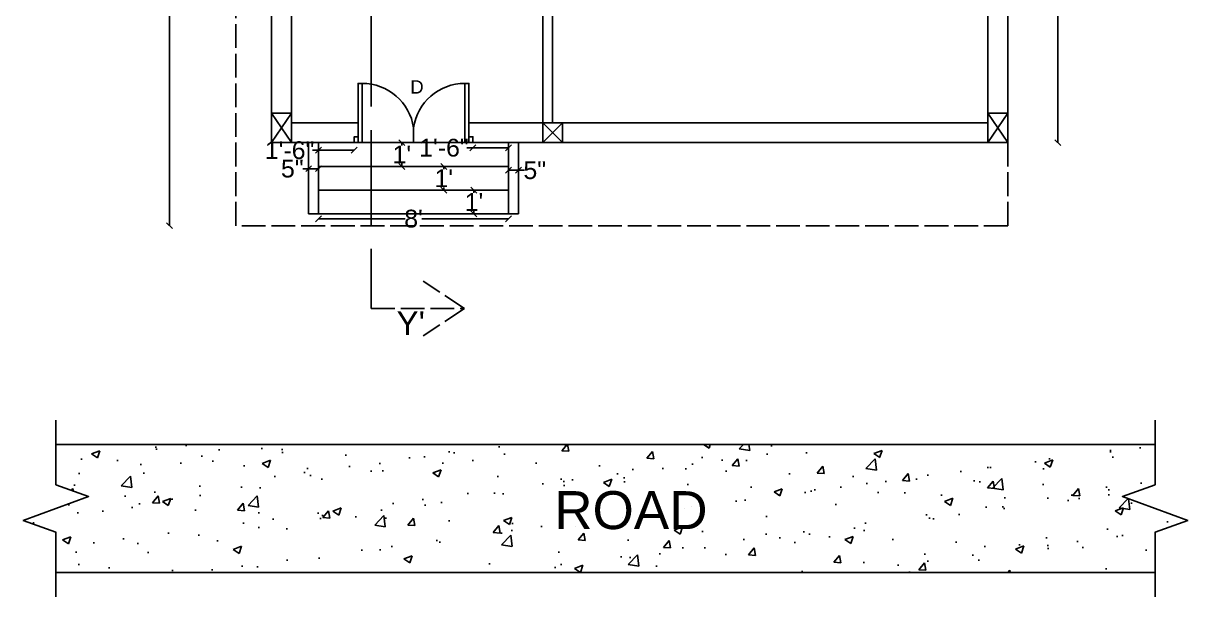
# Model space of a CAD drawing. Header units: inches. Extents: x 1734 to 10776, y 1772 to 3930.
# Drawn here: x 2354 to 2942, y 2882 to 3172 of the extents above; entities that cross this region are included whole.
import ezdxf

# ---------------------------------------------------------------- set-up
doc = ezdxf.new("R2010")
doc.units = ezdxf.units.IN
doc.linetypes.add('ACAD_ISO02W100', pattern=[15, 12, -3])
for name, color, linetype in [('C', 141, 'Continuous'), ('C1', 10, 'Continuous'), ('D', 191, 'Continuous'), ('DoottLine', 40, 'ACAD_ISO02W100'), ('Dot Line', 210, 'ACAD_ISO02W100'), ('Naming', 45, 'Continuous')]:
    doc.layers.add(name, color=color, linetype=linetype)
doc.styles.get("Standard").update_dxf_attribs({"font": 'arial.ttf'})
doc.dimstyles.get("Standard").update_dxf_attribs({"dimtxt": 9, "dimasz": 3, "dimexe": 0.18, "dimexo": 0.0625, "dimgap": 0.09, "dimtad": 0, "dimtih": 1, "dimtoh": 1, "dimdec": 0, "dimzin": 0, "dimdsep": 46, "dimlunit": 3, "dimtxsty": 'Standard', "dimblk": 'OBLIQUE', "dimcen": 0.09, "dimse1": 1, "dimse2": 1, "dimclrd": 197, "dimadec": 0, "dimazin": 0, "dimtfac": 1, "dimtdec": 0, "dimtofl": 0, "dimtmove": 0, "dimatfit": 3, "dimfxl": 1, "dimtolj": 1, "dimtzin": 0, "dimarcsym": 0})

# ---------------------------------------------------------------- blocks, each defined once
blk = doc.blocks.new('_Oblique')
at = {"color": 0, "linetype": 'ByBlock', "lineweight": -2}
blk.add_line((-0.5, -0.5), (0.5, 0.5), dxfattribs=at)
blk = doc.blocks.new('*D53')
at = {"color": 197, "lineweight": -2, "transparency": 16777216}
for p, q in [((2580.93, 3108.67), (2577.93, 3108.67)), ((2598.93, 3108.67), (2580.93, 3108.67))]:
    blk.add_line(p, q, dxfattribs=at)
at = {"layer": 'Defpoints', "color": 0, "transparency": 16777216}
for p in [(2580.93, 3111.27), (2580.93, 3108.67), (2598.93, 3111.27)]:
    blk.add_point(p, dxfattribs=at)
at = {"color": 197, "lineweight": -2, "transparency": 16777216, "xscale": 3, "yscale": 3, "zscale": 3, "rotation": 180}
blk.add_blockref('_Oblique', (2580.93, 3108.67), dxfattribs=at)
at = {"color": 197, "lineweight": -2, "transparency": 16777216, "xscale": 3, "yscale": 3, "zscale": 3}
blk.add_blockref('_Oblique', (2598.93, 3108.67), dxfattribs=at)
at = {"color": 0, "transparency": 16777216, "insert": (2566.3, 3108.67), "char_height": 9, "attachment_point": 5}
blk.add_mtext('\\A1;1\'-6"', dxfattribs=at)
blk = doc.blocks.new('*D54')
at = {"color": 197, "lineweight": -2, "transparency": 16777216}
for p, q in [((2502.93, 3107.41), (2499.93, 3107.41)), ((2520.93, 3107.41), (2502.93, 3107.41))]:
    blk.add_line(p, q, dxfattribs=at)
at = {"layer": 'Defpoints', "color": 0, "transparency": 16777216}
for p in [(2502.93, 3111.27), (2502.93, 3107.41), (2520.93, 3111.27)]:
    blk.add_point(p, dxfattribs=at)
at = {"color": 197, "lineweight": -2, "transparency": 16777216, "xscale": 3, "yscale": 3, "zscale": 3, "rotation": 180}
blk.add_blockref('_Oblique', (2502.93, 3107.41), dxfattribs=at)
at = {"color": 197, "lineweight": -2, "transparency": 16777216, "xscale": 3, "yscale": 3, "zscale": 3}
blk.add_blockref('_Oblique', (2520.93, 3107.41), dxfattribs=at)
at = {"color": 0, "transparency": 16777216, "insert": (2488.3, 3107.41), "char_height": 9, "attachment_point": 5}
blk.add_mtext('\\A1;1\'-6"', dxfattribs=at)
blk = doc.blocks.new('*D55')
at = {"color": 197, "lineweight": -2, "transparency": 16777216}
for p, q in [((2497.93, 3098.1), (2494.93, 3098.1)), ((2502.93, 3098.1), (2497.93, 3098.1))]:
    blk.add_line(p, q, dxfattribs=at)
at = {"layer": 'Defpoints', "color": 0, "transparency": 16777216}
for p in [(2497.93, 3101.66), (2502.93, 3101.66), (2497.93, 3098.1)]:
    blk.add_point(p, dxfattribs=at)
at = {"color": 197, "lineweight": -2, "transparency": 16777216, "xscale": 3, "yscale": 3, "zscale": 3, "rotation": 180}
blk.add_blockref('_Oblique', (2497.93, 3098.1), dxfattribs=at)
at = {"color": 197, "lineweight": -2, "transparency": 16777216, "xscale": 3, "yscale": 3, "zscale": 3}
blk.add_blockref('_Oblique', (2502.93, 3098.1), dxfattribs=at)
at = {"color": 0, "transparency": 16777216, "insert": (2489.66, 3098.1), "char_height": 9, "attachment_point": 5}
blk.add_mtext('\\A1;5"', dxfattribs=at)
blk = doc.blocks.new('*D56')
at = {"color": 197, "lineweight": -2, "transparency": 16777216}
for p, q in [((2598.93, 3097.3), (2603.93, 3097.3)), ((2603.93, 3097.3), (2606.93, 3097.3))]:
    blk.add_line(p, q, dxfattribs=at)
at = {"layer": 'Defpoints', "color": 0, "transparency": 16777216}
for p in [(2603.93, 3097.3), (2598.93, 3093.27), (2603.93, 3093.27)]:
    blk.add_point(p, dxfattribs=at)
at = {"color": 197, "lineweight": -2, "transparency": 16777216, "xscale": 3, "yscale": 3, "zscale": 3, "rotation": 180}
blk.add_blockref('_Oblique', (2598.93, 3097.3), dxfattribs=at)
at = {"color": 197, "lineweight": -2, "transparency": 16777216, "xscale": 3, "yscale": 3, "zscale": 3}
blk.add_blockref('_Oblique', (2603.93, 3097.3), dxfattribs=at)
at = {"color": 0, "transparency": 16777216, "insert": (2612.19, 3097.3), "char_height": 9, "attachment_point": 5}
blk.add_mtext('\\A1;5"', dxfattribs=at)
blk = doc.blocks.new('*D57')
at = {"color": 197, "lineweight": -2, "transparency": 16777216}
for p, q in [((2502.93, 3072.78), (2546.69, 3072.78)), ((2598.93, 3072.78), (2555.16, 3072.78))]:
    blk.add_line(p, q, dxfattribs=at)
at = {"layer": 'Defpoints', "color": 0, "transparency": 16777216}
for p in [(2502.93, 3087.27), (2598.93, 3087.27), (2502.93, 3072.78)]:
    blk.add_point(p, dxfattribs=at)
at = {"color": 197, "lineweight": -2, "transparency": 16777216, "xscale": 3, "yscale": 3, "zscale": 3, "rotation": 180}
blk.add_blockref('_Oblique', (2502.93, 3072.78), dxfattribs=at)
at = {"color": 197, "lineweight": -2, "transparency": 16777216, "xscale": 3, "yscale": 3, "zscale": 3}
blk.add_blockref('_Oblique', (2598.93, 3072.78), dxfattribs=at)
at = {"color": 0, "transparency": 16777216, "insert": (2550.93, 3072.78), "char_height": 9, "attachment_point": 5}
blk.add_mtext("\\A1;8'", dxfattribs=at)
blk = doc.blocks.new('*D75')
at = {"layer": 'Defpoints', "color": 0, "transparency": 16777216}
for p in [(2461.19, 3745.27), (2427.56, 3069.27), (2461.19, 3069.27)]:
    blk.add_point(p, dxfattribs=at)
at = {"layer": 'Naming', "color": 197, "lineweight": -2, "transparency": 16777216}
for p, q in [((2427.56, 3745.27), (2427.56, 3411.95)), ((2427.56, 3069.27), (2427.56, 3402.58))]:
    blk.add_line(p, q, dxfattribs=at)
at = {"layer": 'Naming', "color": 197, "lineweight": -2, "transparency": 16777216, "xscale": 3, "yscale": 3, "zscale": 3}
for p, rotation in [((2427.56, 3745.27), 90), ((2427.56, 3069.27), 270)]:
    blk.add_blockref('_Oblique', p, dxfattribs=dict(at, rotation=rotation))
at = {"layer": 'Naming', "color": 0, "transparency": 16777216, "insert": (2427.56, 3407.27), "char_height": 9, "attachment_point": 5}
blk.add_mtext('\\A1;56\'-4"', dxfattribs=at)
blk = doc.blocks.new('*D108')
at = {"layer": 'Defpoints', "color": 0, "transparency": 16777216}
for p in [(2851.19, 3721.27), (2851.19, 3111.27), (2876.54, 3111.27)]:
    blk.add_point(p, dxfattribs=at)
at = {"layer": 'Naming', "color": 197, "lineweight": -2, "transparency": 16777216}
for p, q in [((2876.54, 3721.27), (2876.54, 3420.95)), ((2876.54, 3111.27), (2876.54, 3411.58))]:
    blk.add_line(p, q, dxfattribs=at)
at = {"layer": 'Naming', "color": 197, "lineweight": -2, "transparency": 16777216, "xscale": 3, "yscale": 3, "zscale": 3}
for p, rotation in [((2876.54, 3721.27), 90), ((2876.54, 3111.27), 270)]:
    blk.add_blockref('_Oblique', p, dxfattribs=dict(at, rotation=rotation))
at = {"layer": 'Naming', "color": 0, "transparency": 16777216, "insert": (2876.54, 3416.27), "char_height": 9, "attachment_point": 5}
blk.add_mtext('\\A1;50\'-10"', dxfattribs=at)
blk = doc.blocks.new('*D118')
at = {"color": 197, "lineweight": -2, "transparency": 16777216}
for p, q in [((2566.21, 3099.27), (2566.21, 3097.88)), ((2566.21, 3087.27), (2566.21, 3088.66))]:
    blk.add_line(p, q, dxfattribs=at)
at = {"layer": 'Defpoints', "color": 0, "transparency": 16777216}
for p in [(2564.52, 3099.27), (2564.52, 3087.27), (2566.21, 3087.27)]:
    blk.add_point(p, dxfattribs=at)
at = {"color": 197, "lineweight": -2, "transparency": 16777216, "xscale": 3, "yscale": 3, "zscale": 3}
for p, rotation in [((2566.21, 3099.27), 90), ((2566.21, 3087.27), 270)]:
    blk.add_blockref('_Oblique', p, dxfattribs=dict(at, rotation=rotation))
at = {"color": 0, "transparency": 16777216, "insert": (2566.21, 3093.27), "char_height": 9, "attachment_point": 5}
blk.add_mtext("\\A1;1'", dxfattribs=at)
blk = doc.blocks.new('*D119')
at = {"color": 197, "lineweight": -2, "transparency": 16777216}
for p, q in [((2545.02, 3111.27), (2545.02, 3109.88)), ((2545.02, 3099.27), (2545.02, 3100.66))]:
    blk.add_line(p, q, dxfattribs=at)
at = {"layer": 'Defpoints', "color": 0, "transparency": 16777216}
for p in [(2545.28, 3111.27), (2543.24, 3099.27), (2545.02, 3099.27)]:
    blk.add_point(p, dxfattribs=at)
at = {"color": 197, "lineweight": -2, "transparency": 16777216, "xscale": 3, "yscale": 3, "zscale": 3}
for p, rotation in [((2545.02, 3111.27), 90), ((2545.02, 3099.27), 270)]:
    blk.add_blockref('_Oblique', p, dxfattribs=dict(at, rotation=rotation))
at = {"color": 0, "transparency": 16777216, "insert": (2545.02, 3105.27), "char_height": 9, "attachment_point": 5}
blk.add_mtext("\\A1;1'", dxfattribs=at)
blk = doc.blocks.new('*D120')
at = {"color": 197, "lineweight": -2, "transparency": 16777216}
for p, q in [((2581.46, 3087.27), (2581.46, 3085.88)), ((2581.46, 3075.27), (2581.46, 3076.66))]:
    blk.add_line(p, q, dxfattribs=at)
at = {"layer": 'Defpoints', "color": 0, "transparency": 16777216}
for p in [(2578.24, 3087.27), (2578.24, 3075.27), (2581.46, 3075.27)]:
    blk.add_point(p, dxfattribs=at)
at = {"color": 197, "lineweight": -2, "transparency": 16777216, "xscale": 3, "yscale": 3, "zscale": 3}
for p, rotation in [((2581.46, 3087.27), 90), ((2581.46, 3075.27), 270)]:
    blk.add_blockref('_Oblique', p, dxfattribs=dict(at, rotation=rotation))
at = {"color": 0, "transparency": 16777216, "insert": (2581.46, 3081.27), "char_height": 9, "attachment_point": 5}
blk.add_mtext("\\A1;1'", dxfattribs=at)

msp = doc.modelspace()

# ---------------------------------------------------------------- hatches: boundary and pattern name
h = msp.add_hatch()
h.set_pattern_fill('AR-CONC', color=256, scale=6)
h.set_pattern_definition([(50, (1978.843, 2789.966), (43.0356, -3.7651), [4.5, -49.5]), (355, (1978.843, 2789.966), (-8.325, 45.1315), [3.6, -39.6]), (100.4514, (1982.43, 2789.652), (34.7105, 41.3664), [3.8244, -42.0685]), (46.184, (1978.843, 2801.966), (64.0345, -9.9312), [6.75, -74.25]), (96.636, (1984.18, 2801.14), (56.0797, 58.447), [5.7366, -63.103]), (351.184, (1978.84, 2801.966), (56.0797, 58.447), [5.4, -59.4]), (21, (1984.843, 2798.966), (35.8144, -24.1571), [4.5, -49.5]), (326, (1984.843, 2798.966), (14.599, 43.509), [3.6, -39.6]), (71.4514, (1987.827, 2796.953), (50.4133, 19.3519), [3.8244, -42.0685]), (37.5, (1978.843, 2789.966), (0.7296, 19.97363), [0, -39.12, 0, -40.2, 0, -39.75]), (7.5, (1978.843, 2789.966), (15.78417, 23.6647), [0, -22.92, 0, -38.22, 0, -15.15]), (327.5, (1965.463, 2789.966), (32.02935, -1.3533), [0, -15, 0, -46.8, 0, -62.1]), (317.5, (1959.463, 2789.966), (34.9912, 6.0063), [0, -19.5, 0, -31.08, 0, -44.1])])
h.paths.add_polyline_path([(2925.68, 2893.71), (2925.68, 2914.17), (2942.16, 2920.17), (2909.19, 2932.17), (2925.68, 2938.17), (2925.68, 2958.63), (2370.2, 2958.63), (2370.2, 2938.17), (2386.69, 2932.17), (2353.72, 2920.17), (2370.2, 2914.17), (2370.2, 2893.71)])

# ---------------------------------------------------------------- linework, layer by layer
for p, q in [((2489.19, 3121.27), (2489.19, 3461.27)), ((2616.19, 3340.27), (2616.19, 3121.27)), ((2841.19, 3335.27), (2841.19, 3121.27)), ((2621.19, 3330.27), (2621.19, 3121.27)), ((2522.93, 3121.27), (2489.19, 3121.27)), ((2620.19, 3121.27), (2578.93, 3121.27)), ((2841.19, 3121.27), (2625.19, 3121.27)), ((2497.93, 3075.27), (2497.93, 3111.27)), ((2502.93, 3075.27), (2502.93, 3111.27)), ((2598.93, 3075.27), (2598.93, 3111.27)), ((2598.93, 3111.27), (2598.93, 3075.27)), ((2603.93, 3075.27), (2603.93, 3111.27)), ((2598.93, 3099.27), (2502.93, 3099.27)), ((2598.93, 3087.27), (2502.93, 3087.27)), ((2502.93, 3075.27), (2497.93, 3075.27)), ((2598.93, 3075.27), (2502.93, 3075.27)), ((2603.93, 3075.27), (2598.93, 3075.27)), ((2370.2, 2958.63), (2925.68, 2958.63)), ((2925.68, 2893.71), (2370.2, 2893.71))]:
    msp.add_line(p, q)
msp.add_lwpolyline([(2479.19, 3721.27), (2851.19, 3721.27), (2851.19, 3111.27), (2479.19, 3111.27)], close=True)
at = {"linetype": 'Continuous'}
for points in [[(2370.2, 2970.81), (2370.2, 2938.17), (2386.69, 2932.17), (2353.72, 2920.17), (2370.2, 2914.17), (2370.2, 2881.53)], [(2925.68, 2970.81), (2925.68, 2938.17), (2909.19, 2932.17), (2942.16, 2920.17), (2925.68, 2914.17), (2925.68, 2881.53)]]:
    msp.add_lwpolyline(points, dxfattribs=at)
at = {"layer": 'C'}
for p, q in [((2489.19, 3126.27), (2479.19, 3111.27)), ((2479.19, 3126.27), (2489.19, 3111.27)), ((2851.19, 3126.27), (2841.19, 3111.27)), ((2841.19, 3126.27), (2851.19, 3111.27))]:
    msp.add_line(p, q, dxfattribs=at)
for points in [[(2479.19, 3111.27), (2489.19, 3111.27), (2489.19, 3126.27), (2479.19, 3126.27)], [(2841.19, 3111.27), (2851.19, 3111.27), (2851.19, 3126.27), (2841.19, 3126.27)]]:
    msp.add_lwpolyline(points, close=True, dxfattribs=at)
at = {"layer": 'C1'}
for p, q in [((2616.19, 3121.27), (2626.19, 3111.27)), ((2626.19, 3121.27), (2616.19, 3111.27))]:
    msp.add_line(p, q, dxfattribs=at)
msp.add_lwpolyline([(2626.19, 3111.27), (2616.19, 3111.27), (2616.19, 3121.27), (2626.19, 3121.27)], close=True, dxfattribs=at)
at = {"layer": 'D'}
for p, q in [((2550.93, 3118.74), (2550.93, 3111.27)), ((2550.93, 3111.27), (2520.93, 3111.27)), ((2550.93, 3111.27), (2580.93, 3111.27))]:
    msp.add_line(p, q, dxfattribs=at)
for points in [[(2524.93, 3111.27), (2522.93, 3111.27), (2522.93, 3141.27), (2524.93, 3141.27)], [(2576.93, 3111.27), (2578.93, 3111.27), (2578.93, 3141.27), (2576.93, 3141.27)]]:
    msp.add_lwpolyline(points, close=True, dxfattribs=at)
for points in [[(2522.93, 3111.27), (2520.93, 3111.27), (2520.93, 3114.27), (2522.93, 3114.27)], [(2578.93, 3111.27), (2580.93, 3111.27), (2580.93, 3114.27), (2578.93, 3114.27)]]:
    msp.add_lwpolyline(points, dxfattribs=at)
for centre, start, end in [((2524.93, 3115), 8.17123, 90), ((2576.93, 3115), 90, 171.82877)]:
    msp.add_arc(centre, 26.27, start, end, dxfattribs=at)
at = {"layer": 'DoottLine', "ltscale": 4}
msp.add_line((2529.49, 3777.59), (2529.49, 3027.32), dxfattribs=at)
at = {"layer": 'DoottLine'}
for p, q in [((2576.74, 3027.32), (2555.82, 3041.14)), ((2529.49, 3027.32), (2576.74, 3027.32)), ((2576.74, 3027.32), (2555.82, 3013.51))]:
    msp.add_line(p, q, dxfattribs=at)
at = {"layer": 'Dot Line'}
msp.add_lwpolyline([(2851.19, 3111.27), (2851.19, 3069.27), (2461.19, 3069.27), (2461.19, 3745.27), (2851.19, 3745.27), (2851.19, 3721.27)], dxfattribs=at)

# ---------------------------------------------------------------- texts
at = {"layer": 'D', "insert": (2549.27, 3142.83), "char_height": 6.72, "attachment_point": 1}
msp.add_mtext_dynamic_manual_height_columns('D', width=6647.8878, gutter_width=100, heights=[0], dxfattribs=at)
at = {"layer": 'DoottLine', "insert": (2542.32, 3026), "char_height": 12, "attachment_point": 1}
msp.add_mtext_dynamic_manual_height_columns("Y'", width=6647.8878, gutter_width=100, heights=[0], dxfattribs=at)
at = {"layer": 'Naming', "insert": (2622.02, 2934.95), "char_height": 19.2, "attachment_point": 1}
msp.add_mtext_dynamic_manual_height_columns('ROAD', width=6381.9722, gutter_width=96, heights=[0], dxfattribs=at)

# ---------------------------------------------------------------- dimensions: what is measured, and where the dimension line sits
for base, p1, p2, picture, middle in [((2502.93, 3107.41), (2520.93, 3111.27), (2502.93, 3111.27), '*D54', (2488.3, 3107.41)), ((2580.93, 3108.67), (2598.93, 3111.27), (2580.93, 3111.27), '*D53', (2566.3, 3108.67)), ((2497.93, 3098.1), (2502.93, 3101.66), (2497.93, 3101.66), '*D55', (2489.66, 3098.1)), ((2603.93, 3097.3), (2598.93, 3093.27), (2603.93, 3093.27), '*D56', (2612.19, 3097.3))]:
    dim = msp.add_linear_dim(base=base, p1=p1, p2=p2, dimstyle='Standard')
    dim.commit()
    dim.dimension.update_dxf_attribs({"geometry": picture, "text_midpoint": middle})
for base, p1, p2, picture, middle in [((2545.02, 3099.27), (2545.28, 3111.27), (2543.24, 3099.27), '*D119', (2545.02, 3105.27)), ((2566.21, 3087.27), (2564.52, 3099.27), (2564.52, 3087.27), '*D118', (2566.21, 3093.27)), ((2581.46, 3075.27), (2578.24, 3087.27), (2578.24, 3075.27), '*D120', (2581.46, 3081.27))]:
    dim = msp.add_linear_dim(base=base, p1=p1, p2=p2, angle=90, dimstyle='Standard')
    dim.commit()
    dim.dimension.update_dxf_attribs({"geometry": picture, "text_midpoint": middle})
dim = msp.add_linear_dim(base=(2502.93, 3072.78), p1=(2598.93, 3087.27), p2=(2502.93, 3087.27), dimstyle='Standard')
dim.commit()
dim.dimension.update_dxf_attribs({"geometry": '*D57', "text_midpoint": (2550.93, 3072.78), "dimtype": 160})
at = {"layer": 'Naming'}
dim = msp.add_linear_dim(base=(2427.56, 3069.27), p1=(2461.19, 3745.27), p2=(2461.19, 3069.27), angle=90, dimstyle='Standard', dxfattribs=at)
dim.commit()
dim.dimension.update_dxf_attribs({"geometry": '*D75', "text_midpoint": (2427.56, 3407.27), "dimtype": 160})
dim = msp.add_linear_dim(base=(2876.54, 3111.27), p1=(2851.19, 3721.27), p2=(2851.19, 3111.27), angle=90, dimstyle='Standard', dxfattribs=at)
dim.commit()
dim.dimension.update_dxf_attribs({"geometry": '*D108', "text_midpoint": (2876.54, 3416.27)})

doc.saveas('drawing.dxf')
